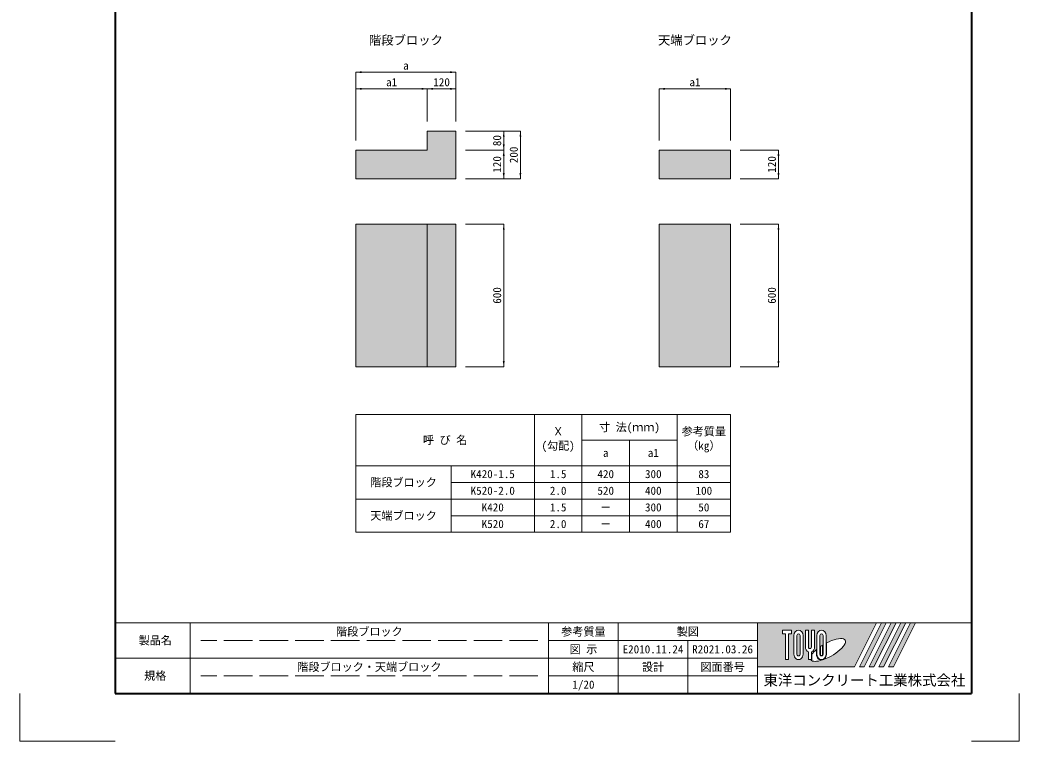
# Model space of a CAD drawing. Units: millimetres at full size, sheet at 1:20. Extents: x 16670 to 20870, y 2462 to 8402.
# Drawn here: x 16670 to 20870, y 2462 to 5494 of the extents above; entities that cross this region are included whole.
import ezdxf
from ezdxf.enums import TextEntityAlignment as Align

# ---------------------------------------------------------------- set-up
doc = ezdxf.new("R2010")
doc.units = ezdxf.units.MM
doc.header["$LTSCALE"] = 20
doc.linetypes.add('DASHED', pattern=[7.5, 6, -1.5])
for name, color, linetype, lineweight in [('Defpoints_2', 7, 'Continuous', 13), ('図枠', 7, 'Continuous', 5), ('寸法線', 7, 'Continuous', 13), ('寸法表', 30, 'Continuous', 13), ('本体', 2, 'Continuous', 13)]:
    doc.layers.add(name, color=color, linetype=linetype, lineweight=lineweight)
doc.layers.add('ハッチング_本体', color=8, linetype='Continuous')
doc.layers.add('文字', color=7, linetype='Continuous')
doc.styles.add('ＭＳ ゴシック', font='')
doc.styles.get('ＭＳ ゴシック').set_extended_font_data('MS Gothic')

# ---------------------------------------------------------------- blocks, each defined once
blk = doc.blocks.new('filled_arrow')
at = {"color": 0, "linetype": 'Continuous', "lineweight": -2}
blk.add_solid([(7.5, 1.25), (0, 0), (7.5, -1.25)], dxfattribs=at)

msp = doc.modelspace()

# ---------------------------------------------------------------- hatches: boundary and pattern name
at = {"layer": 'ハッチング_本体'}
for points in [[(18082.44, 4946.62), (18082.44, 4826.62), (18502.44, 4826.62), (18502.44, 5026.62), (18382.44, 5026.62), (18382.44, 4946.62)], [(19357.44, 4946.62), (19357.44, 4826.62), (19657.44, 4826.62), (19657.44, 4946.62)], [(18502.44, 4635.63), (18082.44, 4635.63), (18082.44, 4035.63), (18502.44, 4035.63)], [(19357.44, 4035.63), (19657.44, 4035.63), (19657.44, 4635.63), (19357.44, 4635.63)]]:
    msp.add_hatch(color=256, dxfattribs=at).paths.add_polyline_path(points)
at = {"layer": '図枠'}
h = msp.add_hatch(color=256, dxfattribs=at)
h.paths.add_polyline_path([(19769.94, 2959.41), (19769.94, 2773.79), (20178.32, 2773.79), (20271.13, 2959.41)])
edge = h.paths.add_edge_path(flags=16)
edge.add_ellipse((20066.44, 2845.15), major_axis=(72.73, 40.71), ratio=0.3471473, start_angle=-144.31122, end_angle=72.1899, ccw=False)
edge.add_ellipse((20039.51, 2827.57), major_axis=(0, 24.75), ratio=0.8463542, start_angle=-160.70346, end_angle=-90)
edge.add_line((20060.46, 2827.57), (20060.46, 2874.75))
edge = h.paths.add_edge_path(flags=16)
edge.add_ellipse((20039.51, 2905.63), major_axis=(0, 22.85), ratio=0.8463541, start_angle=-90, end_angle=90, ccw=False)
edge.add_line((20058.85, 2905.63), (20058.85, 2827.57))
edge.add_ellipse((20039.51, 2827.57), major_axis=(0, 22.85), ratio=0.8463541, start_angle=90, end_angle=-90, ccw=False)
edge.add_line((20020.18, 2827.57), (20020.18, 2905.63))
edge = h.paths.add_edge_path(flags=16)
edge.add_line((20045.96, 2905.63), (20045.96, 2827.57))
edge.add_ellipse((20039.51, 2827.57), major_axis=(0, 7.62), ratio=0.8463541, start_angle=90, end_angle=-90, ccw=False)
edge.add_line((20033.07, 2827.57), (20033.07, 2905.63))
edge.add_ellipse((20039.51, 2905.63), major_axis=(0, 7.62), ratio=0.8463541, start_angle=-90, end_angle=90, ccw=False)
edge = h.paths.add_edge_path(flags=16)
edge.add_line((20044.35, 2865.73), (20044.35, 2827.57))
edge.add_ellipse((20039.51, 2827.57), major_axis=(0, 5.71), ratio=0.8463542, start_angle=90, end_angle=-90, ccw=False)
edge.add_line((20034.68, 2827.57), (20034.68, 2859.49))
edge.add_ellipse((20066.44, 2845.15), major_axis=(72.73, 40.71), ratio=0.3471473, start_angle=107.79174, end_angle=126.47132, ccw=False)
edge = h.paths.add_edge_path(flags=16)
edge.add_line((20010.51, 2928.48), (20010.51, 2858.51))
edge.add_ellipse((19991.17, 2858.51), major_axis=(0, 22.85), ratio=0.8463541, start_angle=-163.34117, end_angle=-90, ccw=False)
edge.add_line((19997.62, 2836.97), (19997.62, 2804.73))
edge.add_line((19997.62, 2804.73), (19984.73, 2804.73))
edge.add_line((19984.73, 2804.73), (19984.73, 2836.97))
edge.add_ellipse((19991.17, 2858.51), major_axis=(0, 22.85), ratio=0.8463541, start_angle=90, end_angle=163.34117, ccw=False)
edge.add_line((19971.84, 2858.51), (19971.84, 2928.48))
edge.add_line((19971.84, 2928.48), (19984.73, 2928.48))
edge.add_line((19984.73, 2928.48), (19984.73, 2858.51))
edge.add_ellipse((19991.17, 2858.51), major_axis=(0, 7.62), ratio=0.8463541, start_angle=90, end_angle=-90)
edge.add_line((19997.62, 2858.51), (19997.62, 2928.48))
edge.add_line((19997.62, 2928.48), (20010.51, 2928.48))
edge = h.paths.add_edge_path(flags=16)
edge.add_line((20018.57, 2847.28), (20018.57, 2827.57))
edge.add_ellipse((20039.51, 2827.57), major_axis=(0, 24.75), ratio=0.8463542, start_angle=90, end_angle=-171.54427)
edge.add_ellipse((20066.44, 2845.15), major_axis=(72.73, 40.71), ratio=0.3471473, start_angle=-178.64954, end_angle=-148.29244, ccw=False)
edge.add_line((19994.84, 2802.82), (19999.23, 2802.82))
edge.add_line((19999.23, 2802.82), (19999.23, 2826.96))
edge.add_ellipse((20066.44, 2845.15), major_axis=(72.73, 40.71), ratio=0.3471473, start_angle=148.21912, end_angle=165.90812, ccw=False)
edge = h.paths.add_edge_path(flags=16)
edge.add_ellipse((19942.83, 2905.63), major_axis=(0, 22.85), ratio=0.8463541, start_angle=-90, end_angle=90, ccw=False)
edge.add_line((19962.17, 2905.63), (19962.17, 2827.57))
edge.add_ellipse((19942.83, 2827.57), major_axis=(0, 22.85), ratio=0.8463541, start_angle=90, end_angle=-90, ccw=False)
edge.add_line((19923.5, 2827.57), (19923.5, 2905.63))
edge = h.paths.add_edge_path(flags=16)
edge.add_line((19949.28, 2905.63), (19949.28, 2827.57))
edge.add_ellipse((19942.83, 2827.57), major_axis=(0, 7.62), ratio=0.8463541, start_angle=90, end_angle=-90, ccw=False)
edge.add_line((19936.39, 2827.57), (19936.39, 2905.63))
edge.add_ellipse((19942.83, 2905.63), major_axis=(0, 7.62), ratio=0.8463541, start_angle=-90, end_angle=90, ccw=False)
h.paths.add_polyline_path([(19913.83, 2928.48), (19913.83, 2913.25), (19900.94, 2913.25), (19900.94, 2804.73), (19888.05, 2804.73), (19888.05, 2913.25), (19875.16, 2913.25), (19875.16, 2928.48)], flags=16)
for points in [[(20198.73, 2773.79), (20219.15, 2773.79), (20311.97, 2959.41), (20291.55, 2959.41)], [(20352.8, 2959.41), (20332.38, 2959.41), (20239.57, 2773.79), (20259.99, 2773.79)], [(20393.64, 2959.41), (20373.22, 2959.41), (20280.41, 2773.79), (20300.83, 2773.79)], [(20434.48, 2959.41), (20414.06, 2959.41), (20321.25, 2773.79), (20341.67, 2773.79)]]:
    msp.add_hatch(color=256, dxfattribs=at).paths.add_polyline_path(points)

# ---------------------------------------------------------------- linework, layer by layer
at = {"layer": 'Defpoints_2'}
for p, q in [((16669.94, 2662.41), (16669.94, 2462.41)), ((20869.94, 2662.41), (20869.94, 2462.41)), ((17069.94, 2462.41), (16669.94, 2462.41)), ((20669.94, 2462.41), (20869.94, 2462.41))]:
    msp.add_line(p, q, dxfattribs=at)
at = {"layer": '図枠', "lineweight": 40}
for p, q in [((17069.94, 8202.41), (17069.94, 2662.41)), ((20669.94, 8202.41), (20669.94, 2662.41)), ((17069.94, 2662.41), (20669.94, 2662.41))]:
    msp.add_line(p, q, dxfattribs=at)
at = {"layer": '図枠', "lineweight": 13}
for p, q in [((20669.94, 2959.41), (17069.94, 2959.41)), ((17384.94, 2662.41), (17384.94, 2959.41)), ((18892.44, 2662.41), (18892.44, 2959.41)), ((19184.94, 2662.41), (19184.94, 2959.41)), ((19769.94, 2662.41), (19769.94, 2959.41)), ((19769.94, 2885.16), (18892.44, 2885.16)), ((19477.44, 2662.41), (19477.44, 2885.16)), ((19769.94, 2810.91), (17069.94, 2810.91)), ((19769.94, 2736.66), (18892.44, 2736.66))]:
    msp.add_line(p, q, dxfattribs=at)
at = {"layer": '図枠'}
for p, q in [((19769.94, 2959.41), (20271.13, 2959.41)), ((20271.13, 2959.41), (20178.32, 2773.79)), ((20291.55, 2959.41), (20198.73, 2773.79)), ((20311.97, 2959.41), (20219.15, 2773.79)), ((20332.38, 2959.41), (20239.57, 2773.79)), ((20352.8, 2959.41), (20259.99, 2773.79)), ((20373.22, 2959.41), (20280.41, 2773.79)), ((20291.55, 2959.41), (20311.97, 2959.41)), ((20393.64, 2959.41), (20300.83, 2773.79)), ((20414.06, 2959.41), (20321.25, 2773.79)), ((20332.38, 2959.41), (20352.8, 2959.41)), ((20434.48, 2959.41), (20341.67, 2773.79)), ((20373.22, 2959.41), (20393.64, 2959.41)), ((20414.06, 2959.41), (20434.48, 2959.41)), ((19875.16, 2928.48), (19875.16, 2913.25)), ((19875.16, 2928.48), (19913.83, 2928.48)), ((19888.05, 2913.25), (19875.16, 2913.25)), ((19888.05, 2913.25), (19888.05, 2804.73)), ((19900.94, 2913.25), (19900.94, 2804.73)), ((19913.83, 2913.25), (19900.94, 2913.25)), ((19913.83, 2928.48), (19913.83, 2913.25)), ((19923.5, 2905.63), (19923.5, 2827.57)), ((19936.39, 2827.57), (19936.39, 2905.63)), ((19949.28, 2905.63), (19949.28, 2827.57)), ((19962.17, 2827.57), (19962.17, 2905.63)), ((19971.84, 2928.48), (19984.73, 2928.48)), ((19971.84, 2858.51), (19971.84, 2928.48)), ((19984.73, 2928.48), (19984.73, 2858.51)), ((19997.62, 2928.48), (20010.51, 2928.48)), ((19997.62, 2858.51), (19997.62, 2928.48)), ((20010.51, 2928.48), (20010.51, 2858.51)), ((20020.18, 2905.63), (20020.18, 2827.57)), ((20033.07, 2827.57), (20033.07, 2905.63)), ((20045.96, 2905.63), (20045.96, 2827.57)), ((20058.85, 2827.57), (20058.85, 2905.63)), ((20034.68, 2827.57), (20034.68, 2859.49)), ((20044.35, 2865.73), (20044.35, 2827.57)), ((20060.46, 2827.57), (20060.46, 2874.75)), ((19984.73, 2836.97), (19984.73, 2804.73)), ((19997.62, 2836.97), (19997.62, 2804.73)), ((19999.23, 2826.96), (19999.23, 2802.82)), ((20018.57, 2847.28), (20018.57, 2827.57)), ((19769.94, 2773.79), (20178.32, 2773.79)), ((19900.94, 2804.73), (19888.05, 2804.73)), ((19997.62, 2804.73), (19984.73, 2804.73)), ((19994.84, 2802.82), (19999.23, 2802.82)), ((20198.73, 2773.79), (20219.15, 2773.79)), ((20239.57, 2773.79), (20259.99, 2773.79)), ((20280.41, 2773.79), (20300.83, 2773.79)), ((20321.25, 2773.79), (20341.67, 2773.79))]:
    msp.add_line(p, q, dxfattribs=at)
at = {"layer": '図枠', "linetype": 'DASHED', "lineweight": 9}
for p, q in [((18847.44, 2885.16), (17429.94, 2885.16)), ((18847.44, 2736.66), (17429.94, 2736.66))]:
    msp.add_line(p, q, dxfattribs=at)
at = {"layer": '図枠'}
for centre, major_axis, ratio, start_param, end_param in [((19942.83, 2905.63), (0, 22.85), 0.846354, 4.712389, 7.8539816), ((19942.83, 2905.63), (0, 7.62), 0.846354, 4.712389, 7.8539816), ((20039.51, 2905.63), (0, 22.85), 0.846354, 4.712389, 7.8539816), ((20039.51, 2905.63), (0, 7.62), 0.846354, 4.712389, 7.8539816), ((19991.17, 2858.51), (0, 22.85), 0.846354, 1.5707963, 2.8017557), ((19991.17, 2858.51), (0, 7.62), 0.846354, 1.5707963, 4.712389), ((19991.17, 2858.51), (0, 22.85), 0.846354, 3.4814296, 4.712389), ((20066.44, 2845.15), (72.73, 40.71), 0.347147, 1.6817405, 1.8219833), ((20066.44, 2845.15), (72.73, 40.71), 0.347147, 4.2621853, 7.7429163), ((19942.83, 2827.57), (0, 22.85), 0.846354, 1.5707963, 4.712389), ((19942.83, 2827.57), (0, 7.62), 0.846354, 1.5707963, 4.712389), ((20066.44, 2845.15), (72.73, 40.71), 0.347147, 2.0815197, 2.5155126), ((20039.51, 2827.57), (0, 24.75), 0.846354, 1.5707963, 3.3154679), ((20039.51, 2827.57), (0, 22.85), 0.846354, 1.5707963, 4.712389), ((20039.51, 2827.57), (0, 7.62), 0.846354, 1.5707963, 4.712389), ((20039.51, 2827.57), (0, 5.71), 0.846354, 1.5707963, 4.712389), ((20039.51, 2827.57), (0, 24.75), 0.846354, 3.5338438, 4.712389), ((20066.44, 2845.15), (72.73, 40.71), 0.347147, 3.2093975, 4.2004451)]:
    msp.add_ellipse(centre, major_axis=major_axis, ratio=ratio, start_param=start_param, end_param=end_param, dxfattribs=at)
at = {"layer": '寸法線'}
for p, q in [((18082.44, 5274.29), (18502.44, 5274.29)), ((18082.44, 4986.62), (18082.44, 5274.29)), ((18502.44, 5066.62), (18502.44, 5274.29)), ((18082.44, 5204.29), (18382.44, 5204.29)), ((18082.44, 4986.62), (18082.44, 5204.29)), ((18382.44, 5066.62), (18382.44, 5204.29)), ((18382.44, 5204.29), (18502.44, 5204.29)), ((18382.44, 5066.62), (18382.44, 5204.29)), ((18502.44, 5066.62), (18502.44, 5204.29)), ((19357.44, 5204.29), (19657.44, 5204.29)), ((19357.44, 4986.62), (19357.44, 5204.29)), ((19657.44, 4986.62), (19657.44, 5204.29)), ((18542.44, 5026.62), (18703.72, 5026.62)), ((18542.44, 5026.62), (18773.72, 5026.62)), ((18703.72, 5026.62), (18703.72, 4946.62)), ((18773.72, 5026.62), (18773.72, 4826.62)), ((18542.44, 4946.62), (18703.72, 4946.62)), ((18542.44, 4946.62), (18703.72, 4946.62)), ((18703.72, 4946.62), (18703.72, 4826.62)), ((19697.44, 4946.62), (19858.72, 4946.62)), ((19858.72, 4946.62), (19858.72, 4826.62)), ((18542.44, 4826.62), (18703.72, 4826.62)), ((18542.44, 4826.62), (18773.72, 4826.62)), ((19697.44, 4826.62), (19858.72, 4826.62)), ((18542.44, 4635.63), (18703.72, 4635.63)), ((18703.72, 4635.63), (18703.72, 4035.63)), ((19697.44, 4635.63), (19858.72, 4635.63)), ((19858.72, 4635.63), (19858.72, 4035.63)), ((18542.44, 4035.63), (18703.72, 4035.63)), ((19697.44, 4035.63), (19858.72, 4035.63))]:
    msp.add_line(p, q, dxfattribs=at)
at = {"layer": '寸法表'}
for p, q in [((18082.44, 3835.79), (19657.44, 3835.79)), ((18082.44, 3835.79), (18082.44, 3339.79)), ((18832.44, 3835.79), (18832.44, 3339.79)), ((19032.44, 3835.79), (19032.44, 3339.79)), ((19432.44, 3835.79), (19432.44, 3339.79)), ((19657.44, 3835.79), (19657.44, 3339.79)), ((19032.44, 3727.79), (19432.44, 3727.79)), ((19232.44, 3727.79), (19232.44, 3339.79)), ((18082.44, 3619.79), (19657.44, 3619.79)), ((18482.44, 3619.79), (18482.44, 3339.79)), ((18482.44, 3549.79), (19657.44, 3549.79)), ((18082.44, 3479.79), (19657.44, 3479.79)), ((18482.44, 3409.79), (19657.44, 3409.79)), ((18082.44, 3339.79), (19657.44, 3339.79))]:
    msp.add_line(p, q, dxfattribs=at)
at = {"layer": '本体'}
for p, q in [((18382.44, 5026.62), (18382.44, 4946.62)), ((18382.44, 5026.62), (18502.44, 5026.62)), ((18502.44, 5026.62), (18502.44, 4826.62)), ((18082.44, 4946.62), (18082.44, 4826.62)), ((18082.44, 4946.62), (18382.44, 4946.62)), ((19357.44, 4946.62), (19357.44, 4826.62)), ((19357.44, 4946.62), (19657.44, 4946.62)), ((19657.44, 4946.62), (19657.44, 4826.62)), ((18082.44, 4826.62), (18502.44, 4826.62)), ((19357.44, 4826.62), (19657.44, 4826.62)), ((18082.44, 4635.63), (18082.44, 4035.63)), ((18082.44, 4635.63), (18502.44, 4635.63)), ((18382.44, 4635.63), (18382.44, 4035.63)), ((18502.44, 4635.63), (18502.44, 4035.63)), ((19357.44, 4635.63), (19357.44, 4035.63)), ((19357.44, 4635.63), (19657.44, 4635.63)), ((19657.44, 4635.63), (19657.44, 4035.63)), ((18082.44, 4035.63), (18502.44, 4035.63)), ((19357.44, 4035.63), (19657.44, 4035.63))]:
    msp.add_line(p, q, dxfattribs=at)

# ---------------------------------------------------------------- block references
at = {"layer": '寸法線', "xscale": 3.2, "yscale": 3.2}
for p in [(18082.44, 5274.29), (18082.44, 5204.29), (18382.44, 5204.29), (19357.44, 5204.29)]:
    msp.add_blockref('filled_arrow', p, dxfattribs=at)
for p, rotation in [((18502.44, 5274.29), 180), ((18382.44, 5204.29), 180), ((18502.44, 5204.29), 180), ((19657.44, 5204.29), 180), ((18703.72, 5026.62), 270), ((18773.72, 5026.62), 270), ((18703.72, 4946.62), 90), ((18703.72, 4946.62), 270), ((19858.72, 4946.62), 270), ((18703.72, 4826.62), 90), ((18773.72, 4826.62), 90), ((19858.72, 4826.62), 90), ((18703.72, 4635.63), 270), ((19858.72, 4635.63), 270), ((18703.72, 4035.63), 90), ((19858.72, 4035.63), 90)]:
    msp.add_blockref('filled_arrow', p, dxfattribs=dict(at, rotation=rotation))

# ---------------------------------------------------------------- texts
at = {"layer": '図枠', "style": 'ＭＳ ゴシック'}
for s, height, p in [('階段ブロック', 34.18, (18138.69, 2922.29)), ('参考質量', 34.18, (19038.69, 2922.29)), ('製図', 34.18, (19477.44, 2922.29)), ('製品名', 34.18, (17238.69, 2885.16)), ('図 示', 34.18, (19038.69, 2848.04)), ('E2010.11.24', 34.18, (19331.19, 2848.04)), ('R2021.03.26', 34.18, (19623.69, 2848.04)), ('階段ブロック・天端ブロック', 34.18, (18138.69, 2773.79)), ('縮尺', 34.18, (19038.69, 2773.79)), ('設計', 34.18, (19331.19, 2773.79)), ('図面番号', 34.18, (19623.69, 2773.79)), ('規格', 34.18, (17238.69, 2736.66)), ('東洋コンクリート工業株式会社', 44.43, (20219.94, 2718.1)), ('1/20', 34.18, (19038.69, 2699.54))]:
    msp.add_text(s, height=height, dxfattribs=at).set_placement(p, align=Align.MIDDLE_CENTER)
at = {"layer": '寸法線', "style": 'ＭＳ ゴシック'}
for s, p in [('a', (18292.44, 5302.29)), ('a1', (18232.44, 5232.29)), ('120', (18442.44, 5232.29)), ('a1', (19507.44, 5232.29))]:
    msp.add_text(s, height=34.18, dxfattribs=at).set_placement(p, align=Align.MIDDLE_CENTER)
for s, p in [('80', (18675.72, 4986.62)), ('200', (18745.72, 4926.62)), ('120', (18675.72, 4886.62)), ('120', (19830.72, 4886.62)), ('600', (18675.72, 4335.63)), ('600', (19830.72, 4335.63))]:
    msp.add_text(s, height=34.18, rotation=90, dxfattribs=at).set_placement(p, align=Align.MIDDLE_CENTER)
at = {"layer": '寸法表', "style": 'ＭＳ ゴシック'}
for s, p in [('Ｘ', (18909.13, 3781.1)), ('参考質量', (19451.7, 3781.1)), ('(勾配)', (18862.51, 3721.1)), ('（kg）', (19475.01, 3721.1))]:
    msp.add_text(s, height=34.18, dxfattribs=at).set_placement(p, align=Align.TOP_LEFT)
for s, p in [('寸 法(ｍｍ)', (19232.44, 3781.79)), ('呼 び 名', (18457.44, 3727.79)), ('a', (19132.44, 3673.79)), ('a1', (19332.44, 3673.79)), ('階段ブロック', (18282.44, 3549.79)), ('K420-1.5', (18657.44, 3584.79)), ('1.5', (18932.44, 3584.79)), ('420', (19132.44, 3584.79)), ('300', (19332.44, 3584.79)), ('83', (19544.94, 3584.79)), ('K520-2.0', (18657.44, 3514.79)), ('2.0', (18932.44, 3514.79)), ('520', (19132.44, 3514.79)), ('400', (19332.44, 3514.79)), ('100', (19544.94, 3514.79)), ('K420', (18657.44, 3444.79)), ('1.5', (18932.44, 3444.79)), ('－', (19132.44, 3444.79)), ('300', (19332.44, 3444.79)), ('50', (19544.94, 3444.79)), ('天端ブロック', (18282.44, 3409.79)), ('K520', (18657.44, 3374.79)), ('2.0', (18932.44, 3374.79)), ('－', (19132.44, 3374.79)), ('400', (19332.44, 3374.79)), ('67', (19544.94, 3374.79))]:
    msp.add_text(s, height=34.18, dxfattribs=at).set_placement(p, align=Align.MIDDLE_CENTER)
at = {"layer": '文字', "style": 'ＭＳ ゴシック'}
for s, p in [('階段ブロック', (18292.44, 5409.02)), ('天端ブロック', (19507.44, 5409.02))]:
    msp.add_text(s, height=37.98, dxfattribs=at).set_placement(p, align=Align.MIDDLE_CENTER)

doc.saveas('drawing.dxf')
